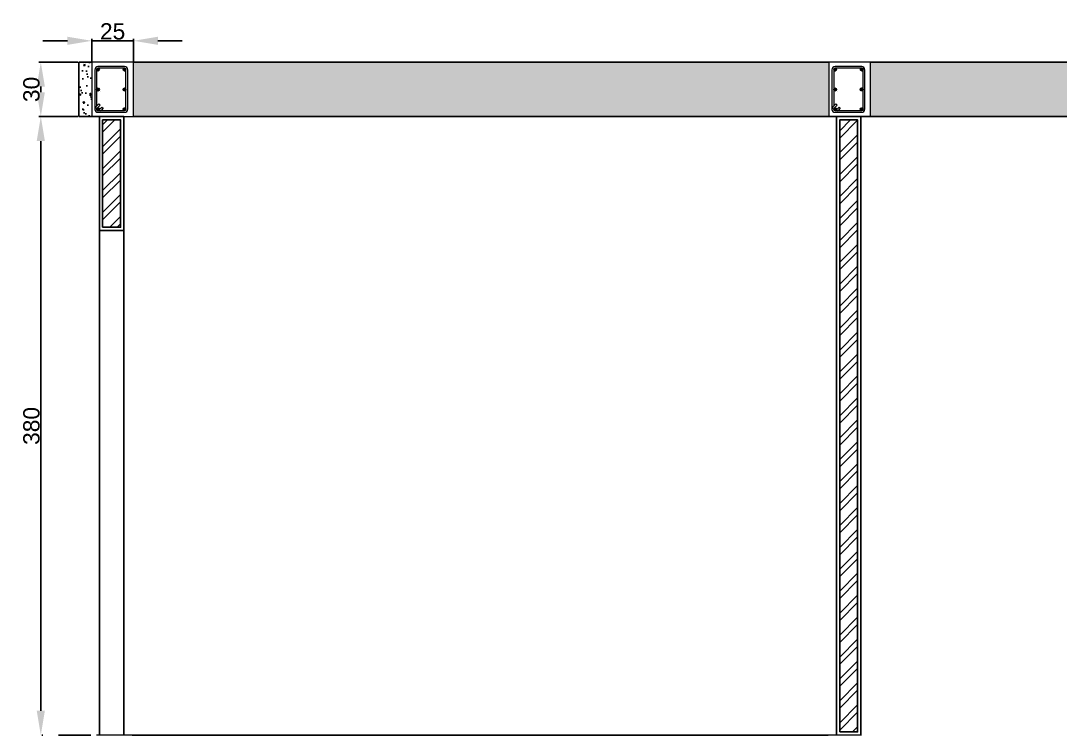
# Model space of a CAD drawing. Header units: centimetres. Extents: x 134057 to 145613, y 5028 to 39996.
# Drawn here: x 135025 to 135663, y 11992 to 12431 of the extents above; entities that cross this region are included whole.
import ezdxf

# ---------------------------------------------------------------- set-up
doc = ezdxf.new("R2010")
doc.units = ezdxf.units.CM
doc.header["$PDMODE"] = 2
doc.layers.add('balok', color=123, linetype='Continuous')
doc.layers.add('dinding', color=151, linetype='Continuous')
doc.layers.add('LINE 0.20', color=5, linetype='Continuous', lineweight=20)
doc.styles.get("Standard").update_dxf_attribs({"font": 'arial.ttf'})
doc.dimstyles.new('ISO-25', dxfattribs={"dimtxt": 2.5, "dimasz": 2.5, "dimexe": 1.25, "dimexo": 0.625, "dimtad": 1, "dimtxsty": 'Standard', "dimcen": 2.5, "dimadec": 0, "dimazin": 0, "dimtfac": 1, "dimtmove": 0, "dimatfit": 3, "dimfxl": 1, "dimarcsym": 0})

# ---------------------------------------------------------------- blocks, each defined once
blk = doc.blocks.new('*D95')
at = {"layer": 'Defpoints', "color": 0, "transparency": 16777216}
for p in [(135037.15, 12405.59), (135060.45, 12405.59), (135060.45, 12372.18, -313.9)]:
    blk.add_point(p, dxfattribs=at)
at = {"layer": 'dinding', "color": 0, "lineweight": -2, "transparency": 16777216}
for p, q in [((135059.83, 12405.59), (135035.9, 12405.59)), ((135037.15, 12387.18), (135037.15, 12390.59)), ((135059.83, 12372.18), (135035.9, 12372.18))]:
    blk.add_line(p, q, dxfattribs=at)
at = {"layer": 'dinding', "color": 0, "transparency": 16777216}
for points in [[(135034.65, 12390.59), (135039.65, 12390.59), (135037.15, 12405.59)], [(135034.65, 12387.18), (135039.65, 12387.18), (135037.15, 12372.18)]]:
    blk.add_solid(points, dxfattribs=at)
at = {"layer": 'dinding', "color": 0, "transparency": 16777216, "insert": (135031.42, 12388.89), "char_height": 10, "attachment_point": 5, "rotation": 90}
blk.add_mtext('30', dxfattribs=at)
blk = doc.blocks.new('*D96')
at = {"layer": 'Defpoints', "color": 0, "transparency": 16777216}
for p in [(135060.45, 12372.18), (135037.15, 11992.18), (135037.15, 11992.18)]:
    blk.add_point(p, dxfattribs=at)
at = {"layer": 'dinding', "color": 0, "lineweight": -2, "transparency": 16777216}
for p, q in [((135059.83, 12372.18), (135035.9, 12372.18)), ((135037.15, 12357.18), (135037.15, 12007.18)), ((135037.77, 11992.18), (135038.4, 11992.18))]:
    blk.add_line(p, q, dxfattribs=at)
at = {"layer": 'dinding', "color": 0, "transparency": 16777216}
for points in [[(135034.65, 12357.18), (135039.65, 12357.18), (135037.15, 12372.18)], [(135034.65, 12007.18), (135039.65, 12007.18), (135037.15, 11992.18)]]:
    blk.add_solid(points, dxfattribs=at)
at = {"layer": 'dinding', "color": 0, "transparency": 16777216, "insert": (135031.42, 12182.18), "char_height": 10, "attachment_point": 5, "rotation": 90}
blk.add_mtext('380', dxfattribs=at)
blk = doc.blocks.new('*D107')
at = {"layer": 'Defpoints', "color": 0, "transparency": 16777216}
for p in [(135068.45, 12418.76), (135068.45, 12405.59), (135094.05, 12405.59)]:
    blk.add_point(p, dxfattribs=at)
at = {"layer": 'dinding', "color": 0, "lineweight": -2, "transparency": 16777216}
for p, q in [((135053.45, 12418.76), (135038.45, 12418.76)), ((135068.45, 12406.22), (135068.45, 12420.01)), ((135094.05, 12418.76), (135068.45, 12418.76)), ((135094.05, 12406.22), (135094.05, 12420.01)), ((135109.05, 12418.76), (135124.05, 12418.76))]:
    blk.add_line(p, q, dxfattribs=at)
at = {"layer": 'dinding', "color": 0, "transparency": 16777216}
for points in [[(135053.45, 12421.26), (135053.45, 12416.26), (135068.45, 12418.76)], [(135109.05, 12421.26), (135109.05, 12416.26), (135094.05, 12418.76)]]:
    blk.add_solid(points, dxfattribs=at)
at = {"layer": 'dinding', "color": 0, "transparency": 16777216, "insert": (135081.25, 12424.49), "char_height": 10, "attachment_point": 5}
blk.add_mtext('25', dxfattribs=at)

msp = doc.modelspace()

# ---------------------------------------------------------------- hatches: boundary and pattern name
at = {"layer": 'balok', "true_color": 0x636466}
h = msp.add_hatch(dxfattribs=at)
h.set_pattern_fill('AR-CONC', color=251, scale=0.06, angle=45)
h.set_pattern_definition([(95, (-11867.048, -24206.277), (8.405679, 7.05320276), [1.143, -12.573]), (40, (-11867.048, -24206.277), (-9.6011072, 6.6106037), [0.9144, -10.05843505]), (145.451445, (-11866.347, -24205.69), (-1.19542786, 13.6638061), [0.9714005, -10.6854147]), (91.1842, (-11869.203, -24204.122), (13.2846146, 9.7172048), [1.7145, -18.8595]), (141.635558, (-11868.096, -24203.312), (-0.425197, 20.5696058), [1.4571014, -16.0281365]), (36.184151, (-11869.203, -24204.122), (-0.425197, 20.5696058), [1.371598, -15.087584]), (66, (-11867.587, -24203.583), (10.77119876, 2.09370894), [1.143, -12.573]), (11, (-11867.587, -24203.583), (-5.1923956, 10.4364716), [0.9144, -10.0584]), (116.451445, (-11866.689, -24203.409), (5.5788031, 12.53018056), [0.9714005, -10.68539626]), (82.5, (-11867.0478, -24206.2774), (-3.45632814, 3.71840482), [0, -9.93648, 0, -10.2108, 0, -10.0965]), (52.5, (-11867.048, -24206.2774), (-1.41538364, 7.08522002), [0, -5.82168, 0, -9.70788, 0, -3.8481]), (12.5, (-11869.451, -24208.6806), (5.99567178, 5.50957173), [0, -3.81, 0, -11.8872, 0, -15.7734]), (2.5, (-11870.5285, -24209.758), (5.20583427, 7.36334357), [0, -4.953, 0, -7.89432, 0, -11.2014])])
h.paths.add_polyline_path([(135068.45, 12393.462), (135068.45, 12405.592), (135060.45, 12405.592), (135060.45, 12372.181), (135068.45, 12372.181)])
h = msp.add_hatch(dxfattribs=at)
h.set_pattern_fill('AR-CONC', color=251, scale=0.06, angle=45)
h.set_pattern_definition([(95, (-15390.421, -24206.277), (8.405679, 7.05320276), [1.143, -12.573]), (40, (-15390.421, -24206.277), (-9.6011072, 6.6106037), [0.9144, -10.05843505]), (145.451445, (-15389.72, -24205.69), (-1.19542786, 13.6638061), [0.9714005, -10.6854147]), (91.1842, (-15392.576, -24204.122), (13.2846146, 9.7172048), [1.7145, -18.8595]), (141.635558, (-15391.469, -24203.312), (-0.425197, 20.5696058), [1.4571014, -16.0281365]), (36.184151, (-15392.576, -24204.122), (-0.425197, 20.5696058), [1.371598, -15.087584]), (66, (-15390.96, -24203.583), (10.77119876, 2.09370894), [1.143, -12.573]), (11, (-15390.96, -24203.583), (-5.1923956, 10.4364716), [0.9144, -10.0584]), (116.451445, (-15390.062, -24203.409), (5.5788031, 12.53018056), [0.9714005, -10.68539626]), (82.5, (-15390.421, -24206.2774), (-3.45632814, 3.71840482), [0, -9.93648, 0, -10.2108, 0, -10.0965]), (52.5, (-15390.421, -24206.2774), (-1.41538364, 7.08522002), [0, -5.82168, 0, -9.70788, 0, -3.8481]), (12.5, (-15392.824, -24208.6806), (5.99567178, 5.50957173), [0, -3.81, 0, -11.8872, 0, -15.7734]), (2.5, (-15393.9016, -24209.758), (5.20583427, 7.36334357), [0, -4.953, 0, -7.89432, 0, -11.2014])])
h.paths.add_polyline_path([(135521.117, 12405.592), (135094.05, 12405.592), (135094.05, 12372.181), (135521.117, 12372.181)])
h.paths.add_polyline_path([(135971.117, 12405.592), (135546.717, 12405.592), (135546.717, 12372.181), (135971.117, 12372.181)])
h.paths.add_polyline_path([(136122.803, 12405.592), (135996.717, 12405.592), (135996.717, 12372.181), (136122.803, 12372.181)])
h.paths.add_polyline_path([(136421.117, 12405.592), (136122.803, 12405.592), (136122.803, 12372.181), (136421.117, 12372.181)])
h.paths.add_polyline_path([(136871.117, 12405.592), (136446.717, 12405.592), (136446.717, 12372.181), (136871.117, 12372.181)])
at = {"layer": 'balok', "lineweight": 15}
h = msp.add_hatch(dxfattribs=at)
h.set_pattern_fill('ANSI33', color=256, scale=0.053202, style=0)
h.set_pattern_definition([(315, (135071.41606, 12401.0165), (-0.238885, -0.238885), []), (315, (135071.65494, 12401.0165), (-0.238885, -0.238885), [0.168917, -0.08446])])
h.paths.add_polyline_path([(135073.119, 12401.017, -1), (135071.416, 12401.017, -1)])
h = msp.add_hatch(dxfattribs=at)
h.set_pattern_fill('ANSI33', color=256, scale=0.053202, style=0)
h.set_pattern_definition([(225, (135089.46722, 12401.0165), (0.238885, -0.238885), []), (225, (135089.22834, 12401.0165), (0.238885, -0.238885), [0.168917, -0.08446])])
h.paths.add_polyline_path([(135087.765, 12401.017, 1), (135089.467, 12401.017, 1)])
h = msp.add_hatch(dxfattribs=at)
h.set_pattern_fill('ANSI33', color=256, scale=0.053202, style=0)
h.set_pattern_definition([(315, (135524.08257, 12401.0165), (-0.238885, -0.238885), []), (315, (135524.32145, 12401.0165), (-0.238885, -0.238885), [0.168917, -0.08446])])
h.paths.add_polyline_path([(135525.785, 12401.017, -1), (135524.083, 12401.017, -1)])
h = msp.add_hatch(dxfattribs=at)
h.set_pattern_fill('ANSI33', color=256, scale=0.053202, style=0)
h.set_pattern_definition([(225, (135542.13373, 12401.0165), (0.238885, -0.238885), []), (225, (135541.89484, 12401.0165), (0.238885, -0.238885), [0.168917, -0.08446])])
h.paths.add_polyline_path([(135540.431, 12401.017, 1), (135542.134, 12401.017, 1)])
h = msp.add_hatch(dxfattribs=at)
h.set_pattern_fill('ANSI33', color=256, scale=0.053202, style=0)
h.set_pattern_definition([(45, (135071.41606, 12388.8864), (-0.238885, 0.238885), []), (45, (135071.65494, 12388.8864), (-0.238885, 0.238885), [0.168917, -0.08446])])
h.paths.add_polyline_path([(135073.119, 12388.886, 1), (135071.416, 12388.886, 1)])
h = msp.add_hatch(dxfattribs=at)
h.set_pattern_fill('ANSI33', color=256, scale=0.053202, style=0)
h.set_pattern_definition([(315, (135071.41606, 12388.8864), (-0.238885, -0.238885), []), (315, (135071.65494, 12388.8864), (-0.238885, -0.238885), [0.168917, -0.08446])])
h.paths.add_polyline_path([(135073.119, 12388.886, -1), (135071.416, 12388.886, -1)])
h = msp.add_hatch(dxfattribs=at)
h.set_pattern_fill('ANSI33', color=256, scale=0.053202, style=0)
h.set_pattern_definition([(135, (135089.46722, 12388.8864), (0.238885, 0.238885), []), (135, (135089.22834, 12388.8864), (0.238885, 0.238885), [0.168917, -0.08446])])
h.paths.add_polyline_path([(135087.765, 12388.886, -1), (135089.467, 12388.886, -1)])
h = msp.add_hatch(dxfattribs=at)
h.set_pattern_fill('ANSI33', color=256, scale=0.053202, style=0)
h.set_pattern_definition([(225, (135089.46722, 12388.8864), (0.238885, -0.238885), []), (225, (135089.22834, 12388.8864), (0.238885, -0.238885), [0.168917, -0.08446])])
h.paths.add_polyline_path([(135087.765, 12388.886, 1), (135089.467, 12388.886, 1)])
h = msp.add_hatch(dxfattribs=at)
h.set_pattern_fill('ANSI33', color=256, scale=0.053202, style=0)
h.set_pattern_definition([(45, (135524.08257, 12388.8864), (-0.238885, 0.238885), []), (45, (135524.32145, 12388.8864), (-0.238885, 0.238885), [0.168917, -0.08446])])
h.paths.add_polyline_path([(135525.785, 12388.886, 1), (135524.083, 12388.886, 1)])
h = msp.add_hatch(dxfattribs=at)
h.set_pattern_fill('ANSI33', color=256, scale=0.053202, style=0)
h.set_pattern_definition([(315, (135524.08257, 12388.8864), (-0.238885, -0.238885), []), (315, (135524.32145, 12388.8864), (-0.238885, -0.238885), [0.168917, -0.08446])])
h.paths.add_polyline_path([(135525.785, 12388.886, -1), (135524.083, 12388.886, -1)])
h = msp.add_hatch(dxfattribs=at)
h.set_pattern_fill('ANSI33', color=256, scale=0.053202, style=0)
h.set_pattern_definition([(135, (135542.13373, 12388.8864), (0.238885, 0.238885), []), (135, (135541.89484, 12388.8864), (0.238885, 0.238885), [0.168917, -0.08446])])
h.paths.add_polyline_path([(135540.431, 12388.886, -1), (135542.134, 12388.886, -1)])
h = msp.add_hatch(dxfattribs=at)
h.set_pattern_fill('ANSI33', color=256, scale=0.053202, style=0)
h.set_pattern_definition([(225, (135542.13373, 12388.8864), (0.238885, -0.238885), []), (225, (135541.89484, 12388.8864), (0.238885, -0.238885), [0.168917, -0.08446])])
h.paths.add_polyline_path([(135540.431, 12388.886, 1), (135542.134, 12388.886, 1)])
h = msp.add_hatch(dxfattribs=at)
h.set_pattern_fill('ANSI33', color=256, scale=0.053202, style=0)
h.set_pattern_definition([(45, (135071.41606, 12376.7563), (-0.238885, 0.238885), []), (45, (135071.65494, 12376.7563), (-0.238885, 0.238885), [0.168917, -0.08446])])
h.paths.add_polyline_path([(135073.119, 12376.756, 1), (135071.416, 12376.756, 1)])
h = msp.add_hatch(dxfattribs=at)
h.set_pattern_fill('ANSI33', color=256, scale=0.053202, style=0)
h.set_pattern_definition([(135, (135089.46722, 12376.7563), (0.238885, 0.238885), []), (135, (135089.22834, 12376.7563), (0.238885, 0.238885), [0.168917, -0.08446])])
h.paths.add_polyline_path([(135087.765, 12376.756, -1), (135089.467, 12376.756, -1)])
h = msp.add_hatch(dxfattribs=at)
h.set_pattern_fill('ANSI33', color=256, scale=0.053202, style=0)
h.set_pattern_definition([(45, (135524.08257, 12376.7563), (-0.238885, 0.238885), []), (45, (135524.32145, 12376.7563), (-0.238885, 0.238885), [0.168917, -0.08446])])
h.paths.add_polyline_path([(135525.785, 12376.756, 1), (135524.083, 12376.756, 1)])
h = msp.add_hatch(dxfattribs=at)
h.set_pattern_fill('ANSI33', color=256, scale=0.053202, style=0)
h.set_pattern_definition([(135, (135542.13373, 12376.7563), (0.238885, 0.238885), []), (135, (135541.89484, 12376.7563), (0.238885, 0.238885), [0.168917, -0.08446])])
h.paths.add_polyline_path([(135540.431, 12376.756, -1), (135542.134, 12376.756, -1)])
at = {"layer": 'dinding', "true_color": 0x636466}
h = msp.add_hatch(dxfattribs=at)
h.set_pattern_fill('ANSI32', color=251)
h.set_pattern_definition([(45, (-15390.421, -24206.277), (-6.7351921, 6.7351921), []), (45, (-15385.931, -24206.277), (-6.7351921, 6.7351921), [])])
h.paths.add_polyline_path([(135086.097, 12370.181), (135075.097, 12370.181), (135075.097, 12304.181), (135086.097, 12304.181)])
h = msp.add_hatch(dxfattribs=at)
h.set_pattern_fill('ANSI32', color=251)
h.set_pattern_definition([(45, (-11916.762, -24206.277), (-6.7351921, 6.7351921), []), (45, (-11912.272, -24206.277), (-6.7351921, 6.7351921), [])])
h.paths.add_polyline_path([(135538.764, 12370.181), (135527.764, 12370.181), (135527.764, 11994.181), (135538.764, 11994.181)])

# ---------------------------------------------------------------- linework, layer by layer
at = {"layer": 'balok'}
for p, q in [((135060.45, 12405.592, -313.896), (135060.45, 12372.181, -313.896)), ((135068.45, 12405.592), (135060.45, 12405.592)), ((135521.117, 12405.592), (135094.05, 12405.592)), ((135971.117, 12405.592), (135546.717, 12405.592)), ((135088.097, 12372.181, -884.019), (135060.45, 12372.181, -81.751)), ((136875.764, 12372.181, -52758.775), (135094.05, 12372.181, -1056.76))]:
    msp.add_line(p, q, dxfattribs=at)
at = {"layer": 'balok', "lineweight": 15}
for p, q in [((135094.05, 12405.592), (135068.45, 12405.592)), ((135068.45, 12405.592, -313.896), (135068.45, 12393.462, -313.896)), ((135094.05, 12372.181, -313.896), (135094.05, 12405.592, -313.896)), ((135546.717, 12405.592), (135521.117, 12405.592)), ((135521.117, 12405.592, -313.896), (135521.117, 12393.462, -313.896)), ((135546.717, 12372.181, -313.896), (135546.717, 12405.592, -313.896)), ((135070.352, 12401.017), (135070.352, 12388.886)), ((135071.416, 12401.017), (135071.416, 12388.886)), ((135084.397, 12402.932), (135072.267, 12402.932)), ((135084.397, 12401.868), (135072.267, 12401.868)), ((135088.616, 12402.932), (135076.486, 12402.932)), ((135088.616, 12401.868), (135076.486, 12401.868)), ((135089.467, 12388.886), (135089.467, 12401.017)), ((135090.531, 12388.886), (135090.531, 12401.017)), ((135523.019, 12401.017), (135523.019, 12388.886)), ((135524.083, 12401.017), (135524.083, 12388.886)), ((135537.064, 12402.932), (135524.934, 12402.932)), ((135537.064, 12401.868), (135524.934, 12401.868)), ((135541.282, 12402.932), (135529.152, 12402.932)), ((135541.282, 12401.868), (135529.152, 12401.868)), ((135542.134, 12388.886), (135542.134, 12401.017)), ((135543.198, 12388.886), (135543.198, 12401.017)), ((135068.45, 12393.462, -313.896), (135068.45, 12372.181, -313.896)), ((135521.117, 12393.462, -313.896), (135521.117, 12372.181, -313.896)), ((135070.352, 12388.886), (135070.352, 12376.756)), ((135071.416, 12388.886), (135071.416, 12378.604)), ((135089.467, 12376.756), (135089.467, 12388.886)), ((135090.531, 12376.756), (135090.531, 12388.886)), ((135523.019, 12388.886), (135523.019, 12376.756)), ((135524.083, 12388.886), (135524.083, 12378.604)), ((135542.134, 12376.756), (135542.134, 12388.886)), ((135543.198, 12376.756), (135543.198, 12388.886)), ((135068.45, 12372.181), (135088.973, 12372.181)), ((135071.911, 12372.181), (135094.05, 12372.181)), ((135072.267, 12375.905), (135084.397, 12375.905)), ((135072.267, 12374.841), (135084.397, 12374.841)), ((135076.486, 12375.905), (135088.616, 12375.905)), ((135076.486, 12374.841), (135088.616, 12374.841)), ((135521.117, 12372.181), (135525.764, 12372.181)), ((135524.577, 12372.181), (135546.717, 12372.181)), ((135524.934, 12375.905), (135537.064, 12375.905)), ((135524.934, 12374.841), (135537.064, 12374.841)), ((135529.152, 12375.905), (135541.282, 12375.905)), ((135529.152, 12374.841), (135541.282, 12374.841)), ((135540.764, 12372.181), (135541.639, 12372.181))]:
    msp.add_line(p, q, dxfattribs=at)
for points in [[(135073.642, 12387.553), (135073.628, 12387.539)], [(135526.308, 12387.553), (135526.295, 12387.539)], [(135070.92, 12378.117), (135072.787, 12379.947), (135073.532, 12379.187), (135071.665, 12377.358)], [(135072.869, 12376.154), (135074.698, 12378.021), (135075.458, 12377.276), (135074.115, 12375.905)], [(135523.586, 12378.117), (135525.453, 12379.947), (135526.198, 12379.187), (135524.332, 12377.358)], [(135525.536, 12376.154), (135527.365, 12378.021), (135528.125, 12377.276), (135526.781, 12375.905)], [(135073.642, 12375.423), (135073.628, 12375.409)], [(135526.308, 12375.423), (135526.295, 12375.409)]]:
    msp.add_lwpolyline(points, dxfattribs=at)
for centre in [(135072.267, 12401.017), (135088.616, 12401.017), (135524.934, 12401.017), (135541.282, 12401.017), (135072.267, 12388.886), (135072.267, 12388.886), (135088.616, 12388.886), (135088.616, 12388.886), (135524.934, 12388.886), (135524.934, 12388.886), (135541.282, 12388.886), (135541.282, 12388.886), (135072.267, 12376.756), (135088.616, 12376.756), (135524.934, 12376.756), (135541.282, 12376.756)]:
    msp.add_circle(centre, 0.851, dxfattribs=at)
for centre, radius, start, end in [((135072.267, 12401.017), 1.915, 90, 180), ((135072.267, 12401.017), 0.851, 90, 180), ((135088.616, 12401.017), 1.915, 0, 90), ((135088.616, 12401.017), 0.851, 360, 90), ((135524.934, 12401.017), 1.915, 90, 180), ((135524.934, 12401.017), 0.851, 90, 180), ((135541.282, 12401.017), 1.915, 0, 90), ((135541.282, 12401.017), 0.851, 360, 90), ((135072.267, 12388.886), 0.851, 90, 180), ((135072.267, 12388.886), 0.851, 180, 270), ((135072.267, 12388.886), 1.915, 315.2895, 315.868534), ((135088.616, 12388.886), 0.851, 360, 90), ((135088.616, 12388.886), 0.851, 270, 360), ((135524.934, 12388.886), 0.851, 90, 180), ((135524.934, 12388.886), 0.851, 180, 270), ((135524.934, 12388.886), 1.915, 315.2895, 315.868534), ((135541.282, 12388.886), 0.851, 360, 90), ((135541.282, 12388.886), 0.851, 270, 360), ((135072.267, 12376.756), 1.915, 134.131466, 270), ((135524.934, 12376.756), 1.915, 134.131466, 270), ((135072.267, 12376.756), 1.915, 180, 270), ((135072.267, 12376.756), 0.851, 180, 270), ((135072.267, 12376.756), 1.915, 315.2895, 315.868534), ((135088.616, 12376.756), 0.851, 270, 360), ((135088.616, 12376.756), 1.915, 270, 360), ((135524.934, 12376.756), 1.915, 180, 270), ((135524.934, 12376.756), 0.851, 180, 270), ((135524.934, 12376.756), 1.915, 315.2895, 315.868534), ((135541.282, 12376.756), 0.851, 270, 360), ((135541.282, 12376.756), 1.915, 270, 360)]:
    msp.add_arc(centre, radius, start, end, dxfattribs=at)
at = {"layer": 'dinding'}
for p, q in [((135067.955, 11992.181), (135047.955, 11992.181)), ((135093.304, 11992.181), (135520.622, 11992.181))]:
    msp.add_line(p, q, dxfattribs=at)
for points in [[(135088.097, 11992.181), (135088.097, 12372.181), (135073.097, 12372.181), (135073.097, 11992.181)], [(135525.764, 12372.181), (135525.764, 11992.181)], [(135540.764, 11992.181), (135540.764, 12372.181)]]:
    msp.add_lwpolyline(points, dxfattribs=at)
for points in [[(135073.097, 12302.181), (135088.097, 12302.181), (135088.097, 12372.181), (135073.097, 12372.181)], [(135075.097, 12304.181), (135086.097, 12304.181), (135086.097, 12370.181), (135075.097, 12370.181)], [(135527.764, 11994.181), (135538.764, 11994.181), (135538.764, 12370.181), (135527.764, 12370.181)]]:
    msp.add_lwpolyline(points, close=True, dxfattribs=at)
at = {"layer": 'LINE 0.20', "lineweight": 15}
for p, q in [((135093.555, 11992.181), (135071.416, 11992.181)), ((135541.144, 11992.181), (135520.622, 11992.181))]:
    msp.add_line(p, q, dxfattribs=at)

# ---------------------------------------------------------------- dimensions: what is measured, and where the dimension line sits
at = {"layer": 'dinding'}
dim = msp.add_linear_dim(base=(135068.45, 12418.762), p1=(135094.05, 12405.592), p2=(135068.45, 12405.592), text='25', dimstyle='ISO-25', override={"dimtxt": 10, "dimasz": 15}, dxfattribs=at)
dim.commit()
dim.dimension.update_dxf_attribs({"geometry": '*D107', "text_midpoint": (135081.25, 12424.493)})
dim = msp.add_linear_dim(base=(135037.149, 12405.592), p1=(135060.45, 12372.181, -313.896), p2=(135060.45, 12405.592), angle=90, text='30', dimstyle='ISO-25', override={"dimtxt": 10, "dimasz": 15}, dxfattribs=at)
dim.commit()
dim.dimension.update_dxf_attribs({"geometry": '*D95', "text_midpoint": (135031.415, 12388.886)})
dim = msp.add_linear_dim(base=(135037.149, 11992.181), p1=(135060.45, 12372.181), p2=(135037.149, 11992.181), angle=90, dimstyle='ISO-25', override={"dimtxt": 10, "dimasz": 15}, dxfattribs=at)
dim.commit()
dim.dimension.update_dxf_attribs({"geometry": '*D96', "text_midpoint": (135031.415, 12182.181)})

doc.saveas('drawing.dxf')
